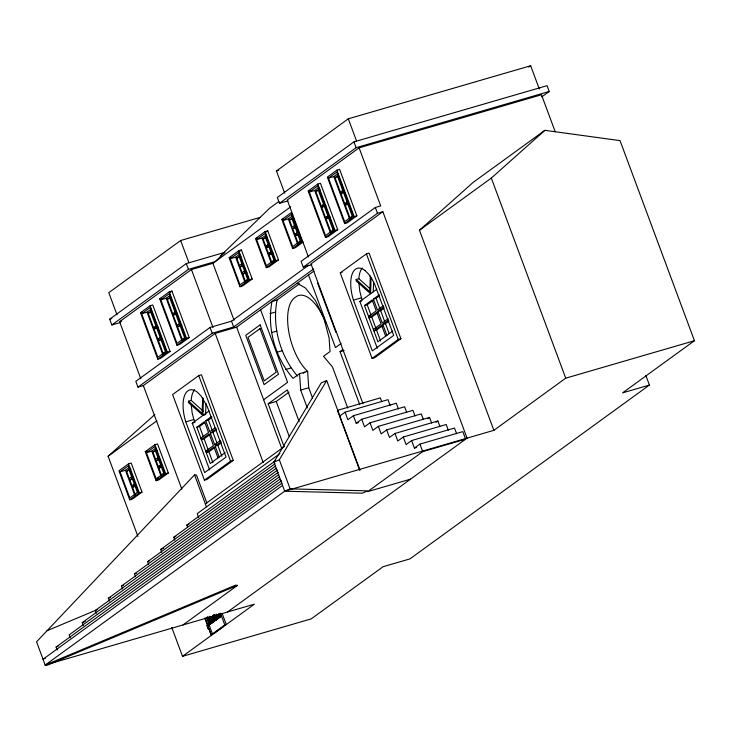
<?xml version="1.0" encoding="UTF-8"?>
<svg xmlns="http://www.w3.org/2000/svg" width="731" height="731" viewBox="0 0 731 731"><rect width="100%" height="100%" fill="white"/><g stroke="black" fill="none" stroke-linecap="round" stroke-linejoin="round"><path stroke-width="1.1" d="M210.4 620.391C209.815 621.286 210.126 622.044 210.208 620.244M213.525 618.325C213.726 619.806 212.191 617.101 213.543 619.285M215.809 617.192C215.389 615.995 216.413 618.362 215.809 616.516C217.445 615.712 214.786 618.06 216.44 617.083M213.662 618.463C213.096 620.546 213.132 616.489 212.895 618.983C213.973 619.157 212.483 619.705 213.123 618.024M216.467 616.937L215.581 616.772L216.148 617.302M209.98 621.423L210.08 620.336M210.272 621.368C210.802 620.637 209.258 621.487 210.629 621.176M215.809 616.489C216.413 616.927 215.398 616.069 215.773 617.065C215.618 616.251 215.517 616.26 215.919 616.123M216.595 618.444L215.809 616.114L215.983 617.238M215.581 616.845L216.001 616.27L215.919 617.211M215.654 616.26L216.394 616.964M210.226 621.524L209.961 620.381M213.05 618.097L213.288 619.312L212.812 618.499L213.443 618.198M210.236 620.555C210.3 621.067 209.587 620.783 210.144 621.469M215.873 616.242L216.202 617.238M219.382 614.999C218.14 614.579 218.852 614.086 219.382 615.054M202.651 397.563L202.158 413.39L188.507 401.182L191.184 400.405A28.07 12.655 73.8 0 1 194.647 389.678M204.707 414.925L202.916 415.446L203.456 398.404M205.603 414.669L205.959 403.302M370.306 275.87L369.813 291.696L356.161 279.489L358.848 278.703A28.07 12.655 73.8 0 1 362.311 267.985M371.074 277.844L370.58 293.752L356.18 280.887L356.161 279.489M373.294 291.833L373.614 281.609M212.831 618.426C213.351 618.371 212.374 618.7 213.708 618.636M216.038 617.11L215.764 616.334M213.489 619.011C213.086 618.746 213.333 618.161 213.187 618.645M218.679 614.415L219.291 615.027L218.779 614.305M210.208 621.341L209.916 620.82L210.345 621.524M215.727 616.571C216.001 616.8 215.142 617.074 216.467 616.772M212.84 618.517L212.858 618.581M210.208 621.268L209.733 620.665L210.19 621.048M209.852 620.93L210.29 621.231M208.052 617.165L210.418 623.68L214.548 620.582M212.429 633.923L206.297 617.531M220.378 616.343L216.12 619.623L214.631 615.338M226.308 624.493L224.764 624.923L220.47 613.272M208.947 628.861L211.14 634.81L226.062 624.036L222.133 613.419M210.099 621.122L209.898 620.802M219.072 615.018L219.044 614.141L219.163 614.826M209.952 621.341C209.843 620.08 209.331 621.743 210.61 620.838M215.91 616.973L216.394 616.434M216.056 617.183L215.7 616.699L216.44 616.608M213.023 618.801L213.607 619.13M214.676 615.063L216.102 619.641M219.373 614.789L218.706 614.515L219.318 614.771M209.724 620.875L209.843 620.994M325.761 322.983A41.493 18.704 73.8 0 0 295.287 297.307A41.493 18.704 73.8 0 0 288.672 331.106A41.493 18.704 73.8 0 0 307.605 371.311L299.564 373.66L293.067 378.366C275.221 357.888 266.714 328.256 271.996 301.501L277.086 300.021L299.527 283.738M297.49 376.081C280.119 355.677 271.859 326.419 277.086 300.021M210.418 623.68L214.686 620.537L212.849 615.612M215.846 616.297L216.321 616.288M207.695 626.997L207.184 625.508L208.545 628.998L209.395 628.715M208.627 628.934L207.814 627.573M212.648 634.407L211.158 634.81L204.899 617.997L207.65 625.38M208.161 628.55L208.573 628.998L207.248 625.718M206.882 503.056L196.475 475.059L194.547 474.867L36.55 641.827L45.185 665.055L284.697 491.205L290.125 488.865L367.702 490.857L362.274 493.197L284.697 491.205L273.906 462.175L321.256 382.889L326.675 380.549L359.99 470.124M273.906 462.175L279.324 459.836L326.675 380.549M221.475 616.059L209.066 624.978M213.224 618.38L213.096 618.335M219.136 614.305L218.971 614.433M220.78 255.64L269.666 208.171L278.876 201.491M224.755 252.369L215.289 261.561L188.47 269.364L111.825 324.993L109.668 319.191L186.314 263.562L224.755 252.369L222.361 254.114M137.94 536.499L108.097 456.254L154.862 414.559M284.697 491.205L493.873 430.331L419.466 230.247L473.03 182.485L544.878 130.328L620.043 140.635L694.45 340.71L622.593 392.867L649.411 385.063L645.838 375.451M419.466 230.247L491.314 178.09L544.878 130.328M260.199 217.363L180.648 240.517L108.791 292.665L117.033 314.833M284.697 193.139L276.446 170.972L348.303 118.815L530.66 65.753L539.295 88.972M541.826 96.839L549.219 91.476L547.053 85.673L353.968 141.86L277.332 197.498L279.489 203.3L288.069 200.806M279.489 203.3L356.134 147.671L549.219 91.476M140.791 378.704L119.592 321.695L191.44 269.538L212.895 263.297L290.673 206.846M555.194 131.726L541.461 94.774L359.104 147.845L287.246 200.002L308.445 257.001M140.516 312.713L150.102 305.759L152.779 304.973L170.058 351.419L160.473 358.373L157.795 359.159L140.516 312.713L142.307 312.192M159.678 298.805L169.263 291.852L171.94 291.066L189.219 337.512L179.634 344.465L176.957 345.251L159.678 298.805L161.469 298.285M308.18 191.019L317.757 184.066L320.443 183.28L337.713 229.726L328.128 236.68L325.45 237.465L308.18 191.019L309.962 190.499M336.918 170.149L327.342 177.112L344.612 223.558L347.289 222.772L356.874 215.819L339.604 169.373L336.918 170.149L354.188 216.595L344.612 223.558M170.204 292.336L171.94 291.066M166.229 351.191L157.85 357.267L141.659 313.727L150.038 307.641L166.385 351.565L164.055 353.256M160.82 299.82L169.199 293.734L185.391 337.274L177.012 343.36L160.82 299.82L166.184 298.257L170.369 295.214M333.893 229.488L325.505 235.574L309.314 192.034L317.702 185.948L334.049 229.872L330.933 232.129L315.819 191.485L318.935 189.228M353.055 215.581L344.666 221.667L328.475 178.126L336.863 172.041L353.21 215.965M141.659 313.727L147.022 312.164L151.216 309.122M309.314 192.034L314.677 190.471L318.871 187.428M328.475 178.126L333.839 176.564L338.033 173.521M163.269 353.822L148.155 313.188L151.271 310.922M182.43 339.915L167.317 299.281L170.433 297.014M351.648 217.089L350.094 218.222L334.981 177.578L338.087 175.321M167.317 299.281L171.557 297.362M315.819 191.485L320.059 189.576M229.141 257.714L238.717 250.76L241.404 249.984L252.195 279.014L242.619 285.967L239.932 286.744L229.141 257.714L230.923 257.193M255.484 238.589L265.061 231.636L267.747 230.859L278.538 259.889L268.962 266.842L266.276 267.619L255.484 238.589L257.275 238.068M281.828 219.464L291.413 212.511L302.205 241.541L292.628 248.494L281.828 219.464L283.619 218.944M239.658 251.245L241.404 249.984M266.002 232.12L267.747 230.859M248.376 278.776L239.996 284.862L230.274 258.728L238.662 252.652L248.531 279.151L246.192 280.85M256.627 239.613L265.006 233.527L274.719 259.651L266.34 265.737L256.627 239.613L261.99 238.05L266.175 235.007M301.071 240.526L292.683 246.612L282.97 220.488L291.349 214.402L301.218 240.901M230.274 258.728L235.638 257.175L239.832 254.132M282.97 220.488L288.334 218.925L292.528 215.883M242.591 263.187L239.476 265.444L236.78 258.189L239.896 255.932M263.123 239.064L266.239 236.807L268.935 244.063L265.828 246.32L263.123 239.064L267.363 237.155M295.287 224.938L292.172 227.195L289.467 219.94L292.583 217.683M236.78 258.189L241.02 256.279M293.707 218.03L292.153 219.163L294.849 226.418M156.672 325.441L153.556 327.698L156.242 326.921L150.842 312.402L148.155 313.188M175.833 311.534L172.717 313.791L175.403 313.014L170.003 298.495M324.326 203.739L321.22 206.005L323.001 205.484M340.372 192.098L343.488 189.832M157.211 326.894L154.095 329.151L158.335 327.241M176.372 312.978L173.256 315.244L177.496 313.334M245.287 270.443L242.18 272.7L240.015 266.897L243.131 264.64M266.367 247.772L269.474 245.515L271.64 251.318L268.524 253.575L266.367 247.772L269.045 246.996L271.201 252.798M296.658 233.938L294.867 234.459L292.711 228.648L295.827 226.391M324.866 205.192L321.759 207.458L325.989 205.548M344.027 191.284L340.92 193.551L343.597 192.765L347.38 202.926M294.867 234.459L297.983 232.193M245.415 281.408L242.719 274.152L245.826 271.895M269.063 255.028L272.179 252.771L274.874 260.026L271.758 262.292L269.063 255.028L273.303 253.118M300.441 241.468L298.111 243.167L295.406 235.903L298.522 233.646M528.815 67.088L530.66 65.753M242.719 274.152L246.959 272.243M295.406 235.903L299.646 233.993M157.878 339.312L160.984 337.046M177.039 325.405L180.146 323.139M328.648 215.353L325.533 217.619L327.324 217.098M347.81 201.445L344.694 203.702L346.485 203.191M161.533 338.499L158.417 340.765L161.094 339.979L165.581 352.04M180.694 324.591L177.578 326.858L181.818 324.939M329.188 216.805L326.072 219.062L330.311 217.153M348.349 202.898L345.233 205.155L347.919 204.378L352.397 216.44M239.932 286.744L249.518 279.79L252.195 279.014M266.276 267.619L275.861 260.665L278.538 259.889M303.146 242.025L295.306 247.718L292.628 248.494M183.216 339.348L185.546 337.658M157.795 359.159L167.372 352.205L170.058 351.419M176.957 345.251L186.533 338.298L189.219 337.512M325.45 237.465L335.026 230.512L337.713 229.726M308.738 265.125L231.517 321.183L210.062 327.424L135.82 381.317L137.976 387.119L143.34 385.557L215.188 333.409L236.643 327.159L314.028 270.991M359.104 147.845L380.687 205.904L375.323 207.467L301.081 261.36L303.237 267.162L311.817 264.668M137.976 387.119L212.228 333.226L233.673 326.985L313.663 268.926M303.237 267.162L377.488 213.269L382.852 211.707L467.054 438.134L227.542 611.984M382.852 211.707L310.995 263.864L362.987 403.676M198.75 375.588L172.607 394.566L204.433 480.139L207.111 479.353L233.262 460.375L201.436 374.802L198.75 375.588L230.576 461.16L204.433 480.139M340.262 272.873L366.414 253.885L369.091 253.109L400.917 338.681L374.775 357.66L372.088 358.437L340.262 272.873L342.053 272.352M108.097 456.254L156.918 420.809M128.519 463.838L118.943 470.791L129.734 499.821L132.421 499.045L141.997 492.091L131.205 463.061L128.519 463.838L139.319 492.868L129.734 499.821M145.286 451.667L154.862 444.713L157.549 443.936L168.34 472.966L158.764 479.92L156.078 480.696L145.286 451.667L147.077 451.146M138.177 491.853L129.798 497.939L120.076 471.806L128.464 465.729L138.333 492.228M158.289 478.184L156.142 478.814L146.428 452.69L154.808 446.604L164.676 473.103M120.076 471.806L125.44 470.252L129.634 467.21M146.428 452.69L151.792 451.128L155.977 448.085M209.633 469.969L192.244 423.194L209.148 410.923M377.297 348.276L359.899 301.501L376.803 289.229M132.393 476.265L129.277 478.522L126.582 471.267L129.698 469.01M158.737 457.14L155.63 459.397L152.925 452.142L156.041 449.885M126.582 471.267L130.822 469.357M152.925 452.142L157.165 450.232M225.139 452.69L210.263 463.491L196.84 427.233L204.525 421.65L208.582 432.542L200.879 438.125L201.418 439.578L204.095 438.801L210.089 434.452M214.887 427.955L209.779 431.674L205.731 420.782L211.707 416.442M392.794 330.997L377.927 341.788L364.504 305.54L372.189 299.957L376.237 310.839L368.534 316.432L369.073 317.884L371.759 317.108L377.744 312.758M383.4 305.64L377.434 309.971L373.386 299.089L379.362 294.748M196.84 427.233L199.526 426.447L204.653 422.728M205.731 420.782L208.408 420.005L211.826 417.529M364.504 305.54L367.181 304.754L373.157 300.414M373.386 299.089L376.063 298.312L379.48 295.827M133.764 485.256L131.982 485.777L129.816 479.975L132.932 477.718M160.116 466.14L158.325 466.661L156.169 460.85L159.276 458.593M131.982 485.777L135.089 483.52M158.325 466.661L161.441 464.395M135.217 494.485L132.521 487.23L135.628 484.973M161.56 475.369L158.865 468.105L161.98 465.848M201.418 439.578L209.121 433.995L213.434 445.599L205.694 451.137L208.372 450.36L204.095 438.801M216.394 444.146L214.612 444.667L210.318 433.117L216.275 428.795M369.073 317.884L376.776 312.292L381.089 323.906L373.349 329.443M388.216 318.652L382.267 322.974L377.973 311.424L383.939 307.093M210.318 433.117L212.995 432.341L216.403 429.865M377.973 311.424L380.65 310.648L384.058 308.171M263.635 399.738L287.585 382.35L260.592 309.78M341.011 343.57L335.492 347.581L308.5 275.011M156.142 478.814L164.521 472.729M162.346 474.803L163.899 473.67M156.078 480.696L165.663 473.743L168.34 472.966M284.094 446.577L268.186 403.804L287.347 389.897L299.171 421.686M359.753 404.636L340.043 351.648L342.784 349.656M214.612 444.667L220.561 440.345M268.186 403.804L276.236 401.456L289.01 392.191M219.199 457.003L215.152 446.12L221.1 441.798M386.854 335.31L382.806 324.427L388.755 320.105M215.152 446.12L217.829 445.334L221.228 442.867M382.806 324.427L385.484 323.641L388.892 321.174M372.088 358.437L398.24 339.458L400.917 338.681M205.338 503.887L284.304 446.577M279.918 453.631L197.196 513.674L198.64 517.539M187.529 527.024L186.807 525.086L275.386 460.795M390.089 405.339L387.987 399.674L345.078 412.165L339.568 416.158L341.368 421.001M174.819 540.191L173.74 537.285L275.094 463.71M161.752 552.38L160.665 549.484L275.706 465.976M148.676 564.579L147.598 561.673L276.3 468.251M135.61 576.777L134.522 573.872L277.634 469.996M398.413 408.885L396.303 403.229L353.393 415.711L347.883 419.713L345.078 412.165M122.534 588.976L121.456 586.07L278.237 472.272M109.467 601.165L108.38 598.269L278.822 474.556M279.397 476.84L95.313 610.458L96.391 613.364M353.393 415.711L356.207 423.258L361.708 419.265L404.618 406.774L406.728 412.439M83.325 625.562L82.237 622.657L279.9 479.189M281.408 480.806L69.171 634.855L70.249 637.761M57.182 649.95L56.095 647.054L281.974 483.1M282.541 485.393L43.028 659.243L45.331 658.284M415.044 415.985L412.933 410.319L370.023 422.81L364.522 426.813L361.708 419.265M423.359 419.53L421.248 413.874L378.347 426.356L372.837 430.358L370.023 422.81M431.674 423.085L429.563 417.419L386.662 429.91L381.153 433.903L378.347 426.356M439.898 426.392L437.878 420.974L394.978 433.456L389.468 437.458L386.662 429.91M427.726 418.753L429.563 417.419M448.304 430.175L446.193 424.519L403.293 437.01L397.783 441.003L394.978 433.456M436.041 422.299L437.878 420.974M456.619 433.73L454.518 428.064L411.608 440.555L406.098 444.558L403.293 437.01M411.608 440.555L414.413 448.103L419.923 444.101L462.833 431.619L465.638 439.167L422.728 451.648L367.638 491.634L410.548 479.152M182.951 624.959L237.493 585.367L235.565 585.175L45.185 665.055L47.113 665.247L237.493 585.367M214.53 620.802L210.108 624.119L207.832 617.604M215.947 619.888L220.369 616.571M213.918 633.457L223.649 626.403M171.767 627.445L182.512 656.337L254.361 604.181L45.185 665.055M493.873 430.331L565.73 378.174L694.45 340.71M649.411 385.063L409.899 558.913L383.081 566.717L311.232 618.874L182.512 656.337M385.657 336.178L381.609 325.295L373.87 330.832L376.547 330.056L382.569 325.743M218.002 457.871L213.955 446.988L206.206 452.535L208.892 451.749L214.914 447.436M303.237 373.294L304.928 372.097M208.372 629.025L207.056 625.562L208.107 625.243M218.231 614.424L219.209 617.695L218.03 614.515M216.394 614.351L217.847 618.691L216.148 614.122M209.77 616.461L212.017 622.922L209.532 616.242M224.819 624.895L226.281 624.475M186.807 525.086L188.845 524.237M173.74 537.285L175.769 536.435M160.665 549.484L163.717 548.204M147.598 561.673L149.627 560.823M134.522 573.872L136.56 573.022M121.456 586.07L123.484 585.22M108.38 598.269L110.418 597.41M47.086 630.698L97.342 609.608M82.237 622.657L85.289 621.377M56.095 647.054L58.133 646.195M276.446 170.972L278.63 170.341M334.981 177.578L337.658 176.801L343.058 191.312M289.467 219.94L293.944 218.642M292.711 228.648L295.388 227.871L297.188 232.705M354.188 216.595L356.874 215.819M265.828 246.32L267.61 245.799M268.524 253.575L270.315 253.063M240.015 266.897L242.701 266.121L244.858 271.923M109.668 319.191L111.852 318.561M119.592 321.695L121.775 321.064M111.825 324.993L120.56 322.453M269.995 313.645L275.094 312.164M365.162 270.644L368.634 274.162L371.924 278.922L374.811 284.661L393.68 335.392L372.326 350.898L353.457 300.158L361.498 297.819L362.22 299.756M359.899 301.501L361.69 300.98M271.612 332.587L276.711 331.106M368.534 316.432L370.325 315.911M277.122 352.223L282.221 350.743M340.043 351.648L344.063 350.478M285.666 369.511L290.755 368.031M185.793 421.851A28.07 12.655 73.8 0 1 184.641 395.389A28.07 12.655 73.8 0 1 197.489 392.328L200.979 395.855L207.156 406.354L226.025 457.094L204.662 472.591L185.793 421.851L193.843 419.512L194.921 422.417M307.34 407.999L300.688 390.089L308.729 387.75L307.605 371.311M192.244 423.194L194.026 422.673M156.169 460.85L158.846 460.073L160.646 464.907M158.865 468.105L161.542 467.328L163.863 473.551M129.816 479.975L132.503 479.198L134.303 484.032M132.521 487.23L135.198 486.453L137.51 492.676M356.207 423.258L358.345 422.637M230.576 461.16L233.262 460.375M139.319 492.868L141.997 492.091M414.413 448.103L416.56 447.482M219.236 613.346L220.826 616.525M214.823 615.018L216.678 619.596L215.024 615.347M212.575 615.502L214.987 620.756M208.198 617.119L210.848 623.826L208.481 617.467M219.419 617.613L218.158 614.424M210.035 624.283L207.266 616.827M297.124 283.262L305.384 287.959L315.545 300.697L323.888 318.287L329.096 337.978L330.028 351.547L323.513 356.271L332.495 367.008L347.773 408.081M358.848 278.703L370.087 288.763M191.184 400.405L203.227 411.178M202.916 415.446L188.516 402.589L188.507 401.182M220.479 616.699L219.327 613.528M214.649 620.93L212.666 615.392M491.314 178.09L565.73 378.174M348.303 118.815L356.545 140.982M353.968 141.86L356.134 147.671M375.323 207.467L377.488 213.269M366.414 253.885L398.24 339.458M333.839 176.564L349.637 219.044M376.063 298.312L380.111 309.195M380.65 310.648L384.945 322.188M385.484 323.641L389.166 333.537M419.923 444.101L422.728 451.648M317.757 184.066L335.026 230.512M318.497 190.709L323.897 205.219M324.436 206.672L327.835 215.819M328.758 218.286L333.235 230.347M314.677 190.471L330.476 232.951M381.756 401.739L380.321 397.874L337.411 410.356L339.211 415.199M317.61 283.144L335.958 332.486M298.093 235.126L300.404 241.349M288.334 218.925L297.663 244.008M341.733 421.97L359.643 470.124M265.061 231.636L275.861 260.665M265.81 238.288L268.505 245.543M271.74 254.251L274.061 260.474M261.99 238.05L271.311 263.133M308.729 387.75L312.649 398.285M238.717 250.76L249.518 279.79M239.457 257.413L242.162 264.668M245.397 273.376L247.708 279.598M235.638 257.175L244.967 282.248M276.236 401.456L289.238 436.434M212.895 263.297L234.094 320.297M236.643 327.159L281.892 448.825M231.517 321.183L233.673 326.985M279.324 459.836L290.125 488.865M180.648 240.517L188.89 262.685M191.44 269.538L213.032 327.598M215.188 333.409L263.215 462.54M186.314 263.562L188.47 269.364M210.062 327.424L212.228 333.226M169.263 291.852L186.533 338.298M175.943 314.458L179.716 324.619M180.255 326.072L184.742 338.133M166.184 298.257L181.982 340.737M208.408 420.005L212.456 430.888M212.995 432.341L216.897 442.84M217.829 445.334L221.877 456.226M150.102 305.759L167.372 352.205M156.781 328.365L160.555 338.526M147.022 312.164L162.821 354.645M194.547 474.867L206.416 506.793M143.34 385.557L181.855 489.13M219.72 614.168L220.515 616.306L216.029 619.714L214.494 615.447M218.944 615.392L219.729 617.521M154.862 444.713L165.663 473.743M217.573 616.388L218.359 618.508M155.612 451.365L158.307 458.62M215.809 615.913L216.604 618.051M151.792 451.128L161.112 476.21M213.415 616.516L214.558 619.787M212.712 618.572L213.9 621.752M211.533 616.535L213.58 621.843M211.405 616.626L213.379 621.926M211.158 618.417L212.337 621.597M210.957 618.499L212.529 622.739M209.715 619.102L211.085 622.501M209.185 618.015L210.903 622.638M209.185 618.435L210.766 622.675M208.024 617.275L210.528 624L207.96 617.512M129.259 470.49L131.964 477.745M125.44 470.252L134.769 495.326M367.181 304.754L370.855 314.659M371.759 317.108L376.036 328.658M376.547 330.056L380.604 341.011M199.526 426.447L203.191 436.361M208.892 451.749L212.949 462.705M361.498 297.819L359.807 291.221L358.884 282.879M193.843 419.512L192.143 412.914L191.23 404.572M299.564 373.66L300.688 390.089M353.457 300.158A28.07 12.655 73.8 0 1 352.296 273.696A28.07 12.655 73.8 0 1 365.144 270.634M260.126 324.866L245.753 335.301L264.11 384.643L278.474 374.217L260.126 324.866M260.008 328.639L248.028 337.329L264.229 380.869L276.199 372.18L260.008 328.639M215.928 620.052L213.891 614.725L215.928 620.052"/></g></svg>
